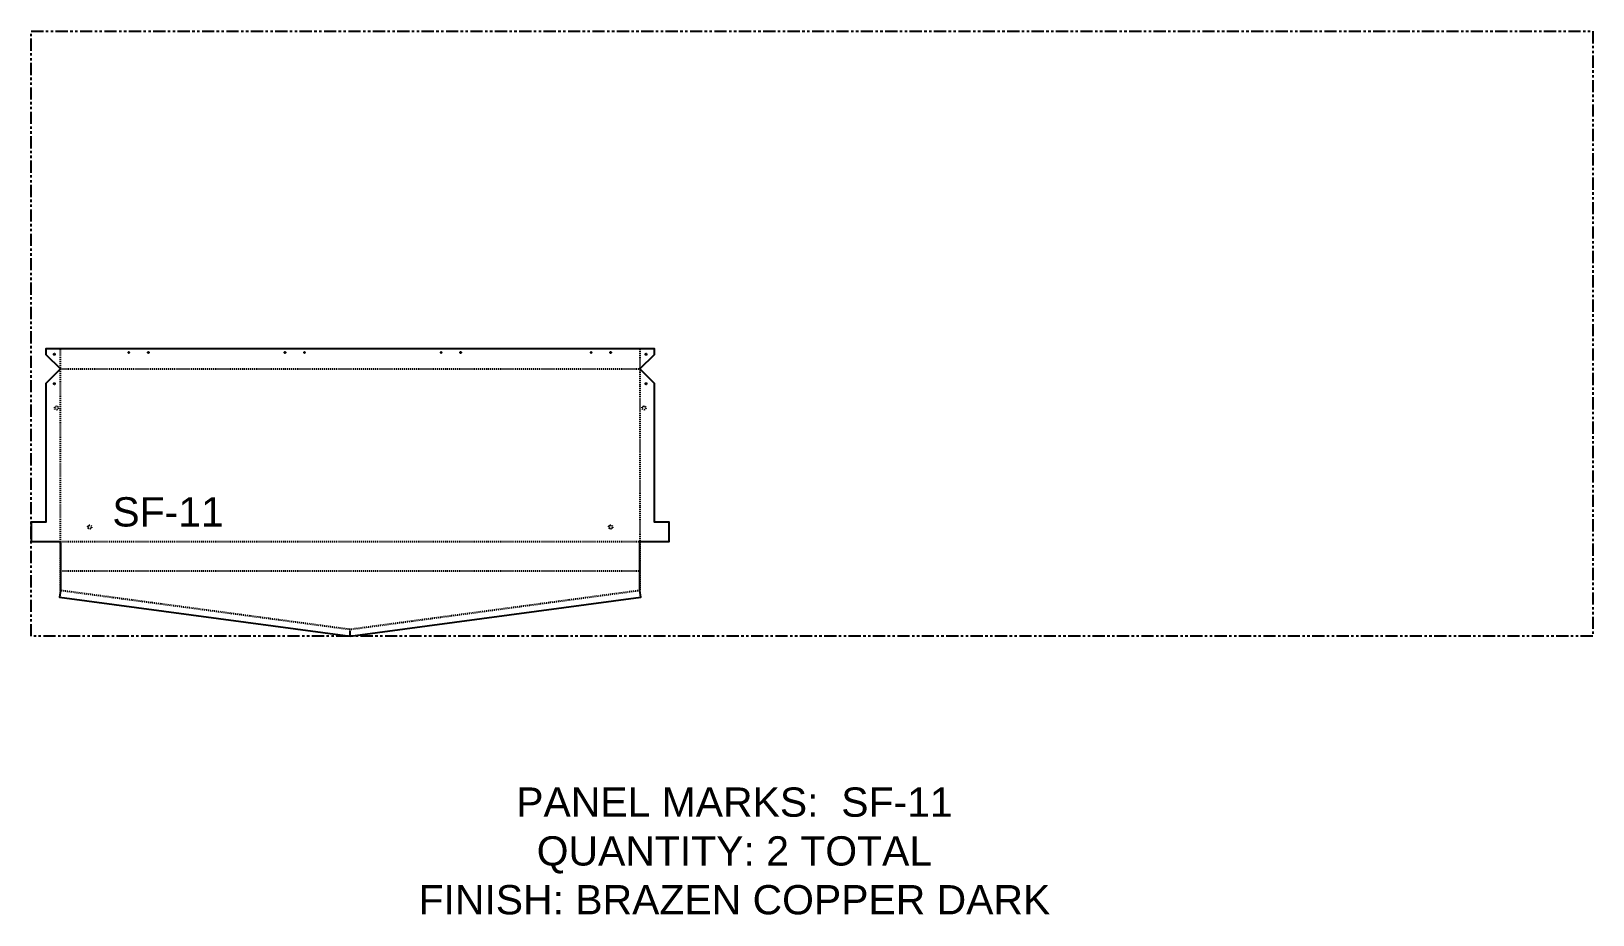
# Model space of a CAD drawing. Header units: inches. Extents: x 0 to 160, y -29 to 62.
import ezdxf

# ---------------------------------------------------------------- set-up
doc = ezdxf.new("R2010")
doc.units = ezdxf.units.IN
doc.header["$MEASUREMENT"] = 0
doc.linetypes.add('HIDDEN', pattern=[0.375, 0.25, -0.125])
doc.linetypes.add('PHANTOM', pattern=[2.5, 1.25, -0.25, 0.25, -0.25, 0.25, -0.25])
for name, color, linetype in [('CUT', 7, 'Continuous'), ('HOLES', 6, 'Continuous'), ('RELIEF', 82, 'Continuous'), ('ROUT', 1, 'HIDDEN'), ('SHEET', 5, 'PHANTOM'), ('TEXT', 2, 'PHANTOM'), ('WEEPS', 3, 'HIDDEN')]:
    doc.layers.add(name, color=color, linetype=linetype)
doc.styles.get("Standard").update_dxf_attribs({"font": 'arial.ttf'})

msp = doc.modelspace()

# ---------------------------------------------------------------- linework, layer by layer
at = {"layer": 'CUT', "ltscale": 0.25}
msp.add_lwpolyline([(0, 11.71), (0, 9.7), (3, 9.7), (3, 4.69), (2.91, 4.01), (32.69, 0), (62.47, 4.01), (62.37, 4.69), (62.37, 9.7), (65.37, 9.7), (65.37, 11.71), (63.87, 11.71), (63.87, 25.89), (62.37, 27.39), (63.87, 28.89), (63.87, 29.45), (1.5, 29.45), (1.5, 28.89), (3, 27.39), (1.5, 25.89), (1.5, 11.71)], close=True, dxfattribs=at)
at = {"layer": 'HOLES', "ltscale": 0.25}
for centre in [(2.37, 28.9), (10, 29.08), (12, 29.08), (26, 29.08), (28, 29.08), (42, 29.08), (44, 29.08), (57.37, 29.08), (59.37, 29.08), (63, 28.9), (2.37, 25.88), (63, 25.88)]:
    msp.add_circle(centre, 0.0625, dxfattribs=at)
at = {"layer": 'RELIEF'}
msp.add_line((32.69, 0), (32.69, 0.57), dxfattribs=at)
at = {"layer": 'ROUT', "ltscale": 0.25}
for p, q in [((3, 27.39), (62.37, 27.39)), ((3, 6.7), (62.37, 6.7))]:
    msp.add_line(p, q, dxfattribs=at)
for points in [[(62.37, 29.45), (62.37, 4.69), (32.69, 0.69), (3, 4.69), (3, 29.45)], [(0, 11.71), (0, 9.7), (65.37, 9.7), (65.37, 11.71)]]:
    msp.add_lwpolyline(points, dxfattribs=at)
at = {"layer": 'SHEET'}
msp.add_lwpolyline([(0, 62), (160, 62), (160, 0), (0, 0)], close=True, dxfattribs=at)
at = {"layer": 'WEEPS', "ltscale": 0.25}
for centre in [(2.59, 23.39), (62.78, 23.39), (6, 11.2), (59.37, 11.2)]:
    msp.add_circle(centre, 0.188, dxfattribs=at)

# ---------------------------------------------------------------- texts
at = {"layer": 'TEXT', "char_height": 3, "attachment_point": 5}
for s, width, insert in [('SF-11', 14.5192, (14.02, 12.73)), ('PANEL MARKS:  SF-11\\PQUANTITY: 2 TOTAL\\PFINISH: BRAZEN COPPER DARK', 199.7409, (72.05, -22.01))]:
    msp.add_mtext_dynamic_manual_height_columns(s, width=width, gutter_width=1, heights=[0], dxfattribs=dict(at, insert=insert))

doc.saveas('drawing.dxf')
